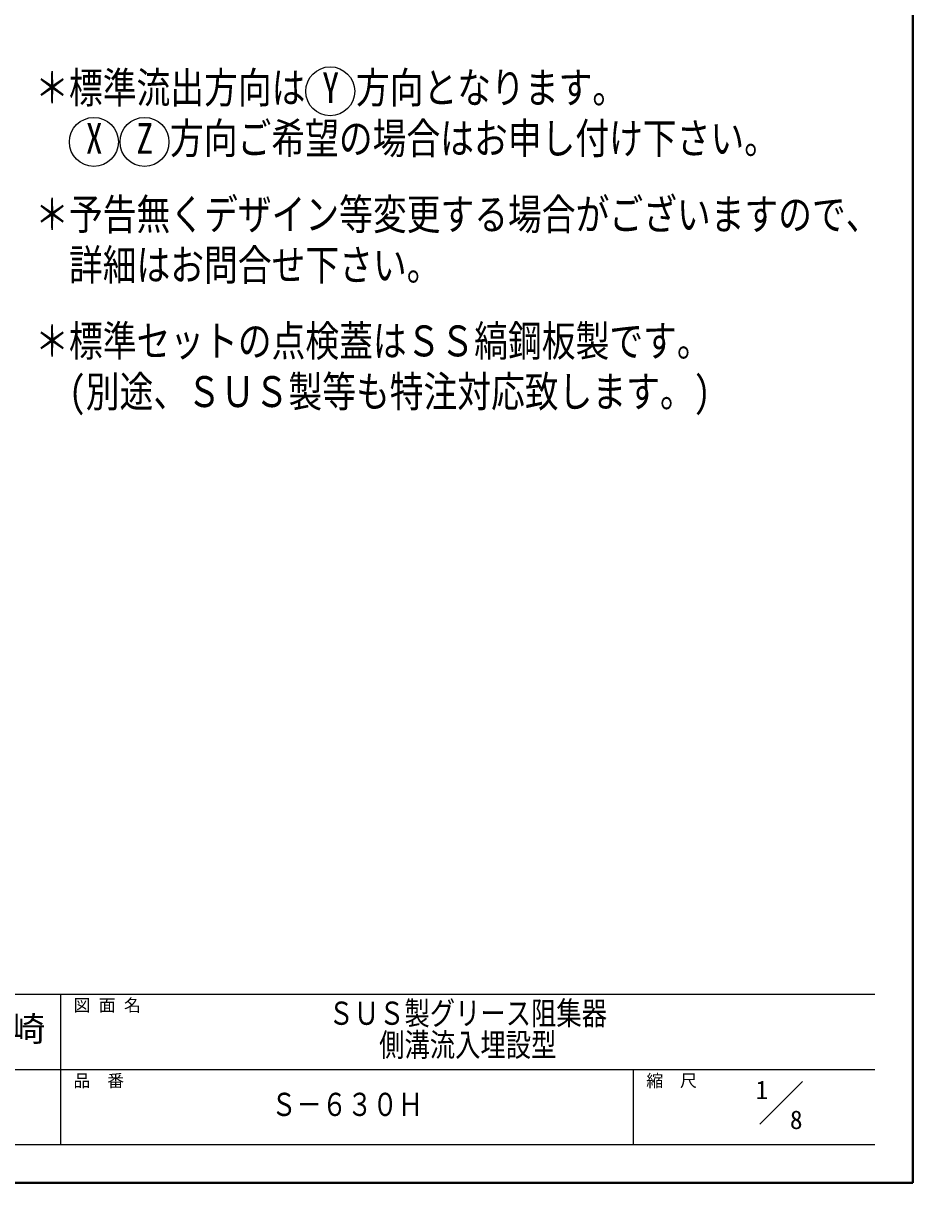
# Model space of a CAD drawing. Units: millimetres at full size, sheet at 1:8; details may follow other scales. Extents: x -1701 to 1539, y -1061 to 1187.
# Drawn here: x 696 to 1539, y -1061 to 38 of the extents above; entities that cross this region are included whole.
import ezdxf
from ezdxf.enums import TextEntityAlignment as Align

# ---------------------------------------------------------------- set-up
doc = ezdxf.new("R2010")
doc.units = ezdxf.units.MM
doc.header["$LTSCALE"] = 8
doc.layers.add('0-6_補助線', color=4, linetype='Continuous', lineweight=9)
doc.styles.add('ＭＳ ゴシック', font='')
doc.styles.get('ＭＳ ゴシック').set_extended_font_data('MS Gothic')

msp = doc.modelspace()

# ---------------------------------------------------------------- linework, layer by layer
at = {"layer": '0-6_補助線', "color": 1, "lineweight": 40}
for q in [(1539.028, 1187.237), (-1700.972, -1060.763)]:
    msp.add_line((1539.028, -1060.763), q, dxfattribs=at)
at = {"layer": '0-6_補助線', "color": 6, "lineweight": 25}
for p, q in [((-80.972, -881.906), (1503.028, -881.906)), ((731.599, -1024.763), (731.599, -881.906)), ((517.313, -953.335), (1503.028, -953.335)), ((1274.456, -1024.763), (1274.456, -953.335)), ((1503.028, -1024.763), (-80.972, -1024.763))]:
    msp.add_line(p, q, dxfattribs=at)
at = {"layer": '0-6_補助線', "color": 7, "lineweight": 18}
msp.add_line((1394.05, -1005.169), (1434.456, -964.763), dxfattribs=at)
at = {"layer": '0-6_補助線', "color": 5, "lineweight": 25}
for centre in [(986.961, -26.43), (762.961, -74.43), (810.961, -74.43)]:
    msp.add_circle(centre, 23.2, dxfattribs=at)

# ---------------------------------------------------------------- texts
at = {"layer": '0-6_補助線', "color": 7, "style": 'ＭＳ ゴシック'}
for s, height, width, p in [('＊標準流出方向は Y 方向となります。', 29.33, 0.8, (707.361, -46.43)), (' X  Z 方向ご希望の場合はお申し付け下さい。', 29.33, 0.8, (739.361, -94.43)), ('＊予告無くデザイン等変更する場合がございますので、', 29.33, 0.8, (707.361, -166.43)), ('詳細はお問合せ下さい。', 29.33, 0.8, (739.361, -214.43)), ('＊標準セットの点検蓋はＳＳ縞鋼板製です。', 29.33, 0.8, (707.361, -286.43)), ('(別途、ＳＵＳ製等も特注対応致します。)', 29.33, 0.8, (739.361, -334.43)), ('ＳＵＳ製グリース阻集器', 21.99, 0.8, (985.313, -917.62)), ('千\u3000崎', 23.46, 1.1, (611.599, -933.62)), ('側溝流入埋設型', 21.99, 0.8, (1033.313, -947.62)), ('Ｓ－６３０Ｈ', 21.99, 0.8, (931.028, -1004.049))]:
    msp.add_text(s, height=height, dxfattribs=dict(at, width=width)).set_placement(p, align=Align.BOTTOM_LEFT)
for s, height, p in [('図 面 名', 11.73, (743.599, -901.906)), ('品\u3000番', 11.73, (743.599, -973.335)), ('縮\u3000尺', 11.73, (1286.456, -973.335)), ('1', 17.6, (1389.986, -986.782)), ('8', 17.6, (1422.562, -1015.086))]:
    msp.add_text(s, height=height, dxfattribs=at).set_placement(p, align=Align.BOTTOM_LEFT)

doc.saveas('drawing.dxf')
